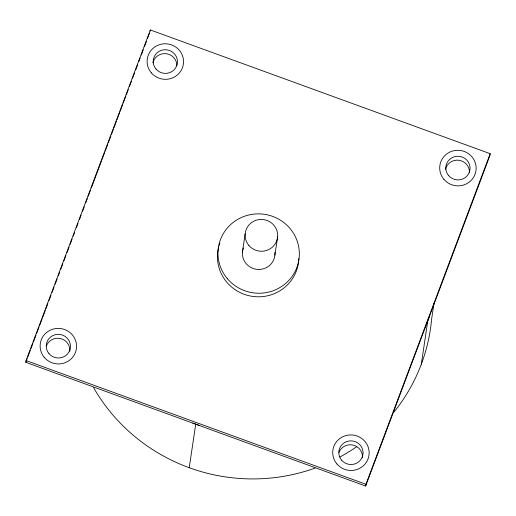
<?xml version="1.0" encoding="UTF-8"?>
<svg xmlns="http://www.w3.org/2000/svg" width="516" height="516" viewBox="0 0 516 516"><rect width="100%" height="100%" fill="white"/><g stroke="black" fill="none" stroke-linecap="round" stroke-linejoin="round"><path stroke-width="0.77" d="M25.8 362.309L26.064 360.555L150.337 29.954L490.2 153.691L489.936 155.445L365.663 486.046L25.8 362.309L27.213 358.549M150.162 31.121L150.337 29.954M189.224 467.722L195.732 424.178M242.43 252.021L245.152 233.819M274.899 255.078L277.621 236.883M365.663 486.046L365.928 484.292L490.2 153.691M421.295 364.29L427.803 320.746M433.95 303.563L431.582 319.398A181.039 176.395 8.5 0 1 394.108 411.929M27.78 357.046L30.321 350.287M30.883 348.784L32.863 343.527M33.424 342.024L35.965 335.258M36.533 333.755L39.074 326.996M39.642 325.493L42.183 318.727M42.744 317.224L45.285 310.464M45.853 308.961L47.833 303.705M48.962 300.699L50.936 295.436M52.064 292.43L54.045 287.173M55.173 284.168L57.153 278.904M58.282 275.899L59.695 272.145M60.824 269.139L62.797 263.882M63.932 260.877L65.906 255.614M67.035 252.608L69.015 247.351M70.144 244.345L72.117 239.082M73.253 236.076L74.659 232.323M76.355 227.814L78.051 223.305M79.464 219.552L81.16 215.043M82.573 211.283L84.263 206.774M85.675 203.02L87.372 198.512M88.217 196.254L90.481 190.249M91.326 187.992L101.491 160.94M102.058 159.438L104.6 152.678M105.167 151.175L107.709 144.416M108.27 142.913L110.811 136.147M111.379 134.644L113.359 129.387M113.92 127.884L116.461 121.118M117.029 119.615L119.57 112.856M120.138 111.353L122.679 104.593M123.24 103.09L125.781 96.324M126.349 94.821L128.323 89.565M129.458 86.559L131.432 81.296M132.56 78.29L134.541 73.033M135.669 70.028L137.643 64.771M138.778 61.765L140.191 58.005M141.32 54.999L143.293 49.742M144.422 46.737L146.402 41.474M147.531 38.468L149.511 33.211M26.064 360.555L365.928 484.292M429.151 317.037A181.039 176.395 8.5 0 1 426.371 324.429M199.486 425.5A181.039 176.395 8.5 0 1 192.752 423.062M445.495 169.345A12.132 11.823 8.5 0 1 469.457 172.383M298.803 258.561A40.706 39.668 8.5 0 1 252.479 296.384A40.706 39.668 8.5 0 1 218.713 247.009M219.152 245.468A40.706 39.668 8.5 0 1 219.919 243.21M356.517 446.824A181.039 176.395 8.5 0 1 339.896 456.995M315.044 468.096A181.039 176.395 8.5 0 1 93.57 387.619M274.905 252.305A16.312 15.893 8.5 0 1 256.517 269.294A16.312 15.893 8.5 0 1 243.359 247.977M338.954 452.48A12.132 11.823 8.5 0 1 362.425 457.763M46.363 345.952A12.132 11.823 8.5 0 1 69.834 351.235M152.904 62.817A12.132 11.823 8.5 0 1 176.865 65.855M336.954 463.994A18.234 17.77 8.5 0 0 368.05 458.924A18.234 17.77 8.5 0 0 347.797 435.156A18.234 17.77 8.5 0 0 336.954 463.994M443.941 179.381A18.234 17.77 8.5 0 0 475.036 174.311A18.234 17.77 8.5 0 0 454.783 150.543A18.234 17.77 8.5 0 0 443.941 179.381M341.631 460.214A12.132 11.823 8.5 0 0 362.322 456.841A12.132 11.823 8.5 0 0 348.842 441.025A12.132 11.823 8.5 0 0 341.631 460.214M248.88 245.461A16.312 15.893 8.5 0 0 276.692 240.927A16.312 15.893 8.5 0 0 258.58 219.668A16.312 15.893 8.5 0 0 248.88 245.461M44.363 357.465A18.234 17.77 8.5 0 0 75.459 352.396A18.234 17.77 8.5 0 0 55.206 328.634A18.234 17.77 8.5 0 0 44.363 357.465M151.349 72.853A18.234 17.77 8.5 0 0 182.445 67.783A18.234 17.77 8.5 0 0 162.192 44.015A18.234 17.77 8.5 0 0 151.349 72.853M49.039 353.686A12.132 11.823 8.5 0 0 69.731 350.312A12.132 11.823 8.5 0 0 56.257 334.497A12.132 11.823 8.5 0 0 49.039 353.686M156.025 69.073A12.132 11.823 8.5 0 0 176.717 65.7A12.132 11.823 8.5 0 0 163.243 49.884A12.132 11.823 8.5 0 0 156.025 69.073M227.459 278.788A40.706 39.668 8.5 0 0 296.874 267.462A40.706 39.668 8.5 0 0 251.66 214.404A40.706 39.668 8.5 0 0 227.459 278.788M448.617 175.601A12.132 11.823 8.5 0 0 469.308 172.228A12.132 11.823 8.5 0 0 455.834 156.412A12.132 11.823 8.5 0 0 448.617 175.601"/></g></svg>
